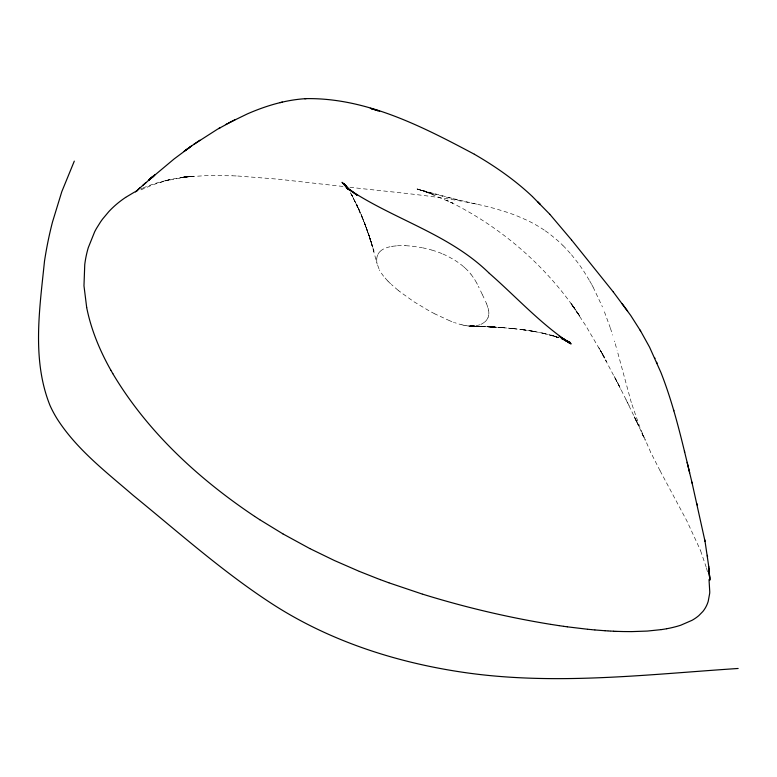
<?xml version="1.0" encoding="UTF-8"?>
<svg xmlns="http://www.w3.org/2000/svg" width="777" height="777" viewBox="0 0 777 777"><rect width="100%" height="100%" fill="white"/><g stroke="black" fill="none" stroke-linecap="round" stroke-linejoin="round"><path stroke-width="0.58" stroke-dasharray="3.88 2.91" d="M488.83 314.112L488.85 312.81A55.012 26.7 20.8 0 0 488.714 311.159L488.578 310.266M376.777 258.527L376.719 260.751A60.276 28.603 20.6 0 0 377.127 263.772L379.331 269.774M376.787 258.469L376.864 257.857A54.681 25.962 20.5 0 1 376.981 257.226L377.301 256.002A51.214 24.32 20.4 0 1 377.496 255.448L377.671 255.031M488.772 314.724L488.597 315.763M488.568 315.909L488.315 316.812A45.387 22.009 21 0 1 488.111 317.375M488.073 317.472L487.859 317.978M487.82 318.055L487.412 318.832M377.952 254.4L378.137 254.05A44.153 20.96 20.3 0 1 380.293 251.262L380.351 251.224M487.16 319.26L486.149 320.619A44.852 21.746 21 0 1 485.722 321.086L484.324 322.358M380.439 251.136L381.42 250.33A41.346 19.629 20.2 0 1 381.886 250L383.226 249.174A42.929 20.387 20.2 0 1 383.896 248.825L384.023 248.766A43.638 20.726 20.2 0 1 384.537 248.523L384.693 248.446A44.338 21.057 20.3 0 1 385.227 248.222L388.16 247.222A48.533 23.077 20.3 0 1 389.287 246.931L390.821 246.591M484.236 322.426L481.264 324.223A36.393 17.667 21.1 0 1 480.584 324.524L479.992 324.747M140.88 189.879L153.088 184.693L167.541 180.138A184.44 92.201 17.7 0 1 183.605 177.311L186.665 176.942L166.21 180.623L170.61 179.477L159.975 182.391M140.958 188.937L142.366 188.316M142.89 188.083L145.416 187.024A206.381 103.963 18.1 0 1 149.757 185.334L150.592 185.033A201.029 101.097 18 0 1 153.904 183.896L154.905 183.576A196.649 98.747 17.9 0 1 158.265 182.537L167.113 180.235M479.933 324.776L475.592 325.864A28.011 13.627 21.3 0 1 474.98 325.952L474.932 325.952M391.355 246.484L392.472 246.29M392.589 246.27L397.397 245.755M474.766 325.971L474.592 326A26.913 13.102 21.3 0 1 474.048 326.049M186.665 176.942L179.992 177.69L192.443 176.369M187.568 176.835L189.384 176.651M183.362 177.146L193.347 176.292L183.751 177.088M193.017 176.321L183.508 177.127L193.182 176.311M184.062 177.039L207.323 175.563L232.284 175.777M184.159 177.03L193.881 176.253M397.465 245.755L401.214 245.619A64.17 30.692 20.5 0 1 402.369 245.61L404.7 245.658M470.736 326.136L483.42 326.457M470.522 326.126L483.1 326.466M470.843 326.136L473.533 326.087A26.36 12.84 21.3 0 0 474.028 326.049M482.828 326.476L469.959 326.097L482.342 326.486M482.925 326.476L470.406 326.117M470.056 326.107L482.488 326.486M404.759 245.658L405.643 245.687M482.158 326.486L469.25 326.049L481.711 326.476L469.308 326.058L469.91 326.097M466.928 325.796L467.977 325.932A24.388 11.888 21.3 0 0 468.628 326L481.614 326.476M232.333 175.787L237.772 176.02M481.099 326.457L493.745 326.952M405.681 245.687L412.47 246.212M493.201 326.971L480.322 326.408L492.395 326.971M480.137 326.389L492.336 326.971M237.781 176.02L278.117 179.166L343.24 186.48M491.676 326.952L479.652 326.35L492.2 326.971M491.355 326.932L503.807 327.661M503.467 327.661L491.113 326.913L503.214 327.661M491.045 326.903L503.146 327.661L490.656 326.864M502.738 327.651L490.151 326.806M513.374 328.603L501.35 327.554M501.184 327.535L513.043 328.584M468.696 326L468.735 326.01A23.834 11.616 21.3 0 0 469.221 326.049M512.286 328.516L512.869 328.574M412.577 246.231L421.94 247.669M349.912 187.247C392.812 192.356 436.15 195.357 478.467 204.536A183.294 86.373 22 0 1 485.946 206.264L489.384 207.129A148.562 68.794 21.8 0 1 492.327 207.896L494.667 208.527A129.137 59.198 21.6 0 1 498.096 209.508L506.109 211.985A94.454 42.521 21.5 0 1 512.801 214.306L513.723 214.656A81.702 36.529 21.5 0 1 517.531 216.123L527.068 220.289A63.597 28.157 21.5 0 1 537.927 226.088L539.432 227.001A72.912 32.44 21.4 0 1 545.24 230.798M523.96 329.846L511.664 328.428L523.319 329.788M523.309 329.788L522.581 329.691L534.741 331.507L521.377 329.467L533.372 331.323M466.87 325.786L465.452 325.563M465.404 325.553L464.092 325.31M545.25 333.634L532.303 331.109L544.143 333.459M422.533 247.785L428.302 249.106A56.235 26.777 20.5 0 1 429.487 249.417L431.701 250.029M464.073 325.301L463.432 325.165M463.325 325.145L462.14 324.873M544.036 333.44L543.045 333.216L554.399 336.091M476.563 204.118L444.891 196.785M417.492 189.122L430.973 193.24L417.016 188.976L457.867 199.883M462.101 324.864L461.548 324.728M461.441 324.699L460.644 324.495M554.36 336.082L541.899 332.896L558.323 337.558M442.191 196.086L442.696 196.212L428.321 192.473M460.47 324.446L459.003 324.038M431.866 250.077L434.566 250.913A48.329 22.912 20.5 0 1 436.859 251.67L437.422 251.874A44.046 20.833 20.5 0 1 440.986 253.215L442.832 253.982M428.807 192.609L419.619 189.792L434.392 194.784L422.649 190.491L452.738 203.176L446.668 200.272C497.261 224.66 541.763 261.82 574.106 307.799M456.225 323.174L455.73 323.009M558.061 337.461L551.33 335.217L558.789 337.713M558.478 337.616L551.039 335.11L558.682 337.674M455.429 322.902L454.73 322.669M454.147 322.455L453.506 322.232M451.893 321.629L451.184 321.357M450.883 321.241L450.038 320.901M449.815 320.814L434.955 313.937M442.88 254.001L446.241 255.526A43.211 20.425 20.5 0 1 447.591 256.187L453.671 259.547A47.329 22.426 20.5 0 1 456.235 261.169L457.138 261.771A49.087 23.281 20.5 0 1 458.236 262.529L459.935 263.772A51.214 24.31 20.4 0 1 462.169 265.501L463.694 266.773M434.916 313.918L428.972 310.751M428.943 310.732L414.005 301.787L400.106 291.861M545.299 230.837L545.609 231.051A81.313 36.325 21.4 0 1 550.427 234.586L556.643 239.666A119.648 54.371 21 0 1 562.946 245.522M400.048 291.822L398.212 290.365M398.183 290.336L391.317 284.44M463.84 266.899L464.151 267.171A53.36 25.35 20.4 0 1 464.957 267.89M465.258 268.162L467.851 270.687A54.963 26.136 20.4 0 1 468.793 271.697L469.735 272.756A59.139 28.166 20.3 0 1 470.367 273.504L470.93 274.184M390.608 283.78L388.277 281.507M562.975 245.561L563.043 245.629A135.839 62.131 20.8 0 1 564.792 247.377L570.551 253.661M388.218 281.439L387.742 280.963M387.694 280.915L383.721 276.418M571.483 254.739L577.612 262.432A264.51 126.233 18.9 0 1 584.246 271.979L589.529 280.633M470.93 274.203L474.261 278.856M383.605 276.282L380.934 272.552A59.712 28.341 20.6 0 1 380.468 271.814L379.38 269.872M570.959 303.457L574.766 308.76M571.309 303.933L574.941 309.013M575.106 309.246L571.59 304.312L578.836 314.811M571.853 304.681L575.631 310.013M572.134 305.07L585.654 325.495L602.913 354.885L600.232 350.165M572.795 305.992L576.932 311.956M573.271 306.653L578.088 313.675L575.213 309.401M578.933 314.957L579.778 316.249M577.126 312.16L580.672 317.618M577.379 312.519L580.914 317.997M474.698 279.545L476.699 283.003M350.262 192.589L352.641 196.542L350.932 193.706M589.675 280.885L591.404 283.964M598.844 347.727L602.738 354.555M352.554 196.377L351.67 194.755L359.761 211.179L352.02 195.425L363.762 221.066L360.887 213.811L367.385 230.837L361.014 214.073M600.291 350.252L604.05 357.051M591.686 284.469L593.074 287.053M604.098 357.148L601.553 352.467L620.075 387.762M476.719 283.061L477.418 284.363M614.209 376.359L617.851 383.178M593.094 287.082L602.428 306.905M660.071 470.736L650.805 452.525M660.091 470.784L686.839 520.872L700.048 549.397M602.641 354.37L606.303 361.354M602.865 354.768L606.516 361.752M615.151 378.117L618.715 384.965M629.108 405.711L616.773 381.157M626 399.621L636.917 422.096L633.818 415.734M478.457 286.422L478.71 286.946M617.54 382.585L620.92 389.5M478.71 286.946L479.098 287.743M650.786 452.486L640.19 428.176L631.332 402.651M482.235 294.386L479.797 289.209M482.294 294.493L484.013 298.067M634.673 417.502L638.675 426.049M643.978 437.47L636.101 420.386M635.741 419.658L638.694 426.107M641.938 433.139L644.56 438.84M642.055 433.381L645.221 440.355M360.363 212.675L356.75 204.584L363.723 220.94M485.567 301.408L485.8 301.923M485.819 301.971L486.033 302.457M486.208 302.865L486.596 303.807M700.058 549.436L700.572 550.699M486.606 303.826L488.111 308.207M700.601 550.786L706.516 568.104M604.419 311.791L610.217 327.641M364.238 222.339L367.667 231.731M367.686 231.808L364.666 223.368L370.678 240.52L367.744 231.973M364.85 223.776L370.979 241.744M610.392 328.147L612.645 335.12M370.988 241.793L368.376 233.634L371.047 242.006M371.085 242.142L368.434 233.79L371.105 242.191M371.202 242.502L373.892 251.097L368.589 234.149L373.912 251.224M371.27 242.715L377.224 264.199M371.299 242.803L373.941 251.369M631.322 402.612L617.123 350.359M614.685 341.802L614.442 341.006M615.238 343.716L617.103 350.291M706.526 568.142L707.837 573.377M488.121 308.255L488.568 310.237"/><path stroke-width="1.17" d="M74.301 161.121L61.781 191.715L52.477 222.086A2086.818 785.615 37.8 0 0 44.483 261.286C39.637 308.78 31.702 359.722 49.971 405.39A187.383 107.595 16.8 0 0 57.216 418.968C76.836 449.582 106.148 471.979 133.304 495.464C178.341 532.158 221.872 571.027 270.6 602.874C329.555 641.443 398.125 663.247 467.55 672.95C557.42 685.401 648.232 674.387 738.15 668.473M135.509 191.88L145.823 182.712M142.647 185.567L152.923 176.612M137.636 189.938L140.2 187.636M150.719 178.535L174.126 158.945L190.821 146.484M155.031 174.708L150.379 178.807M154.438 175.233L148.786 180.128L152.982 176.564M149.786 179.293L153.972 175.651M148.426 180.429L152.768 176.758M190.851 146.455L199.893 140.229M185.14 150.592L191.589 145.921M184.062 151.36L190.142 146.989M193.745 144.435L217.327 129.312L235.13 119.639M126.107 197.105L133.79 192.511A224.291 113.578 18.4 0 1 136.616 191.025L137.655 190.511M225.757 124.553L227.175 123.757M218.696 128.496L220.163 127.69M228.312 123.154L247.348 113.908C265.977 105.769 285.81 99.815 306.187 98.63C366.482 97.708 422.416 126.602 474.358 154.234M280.031 102.642L282.459 102.137M666.676 628.729L664.723 629.079A185.441 102.875 25.7 0 1 661.344 629.603L661.344 629.603M666.705 628.729L667.181 628.642A167.036 93.075 26.1 0 0 672.756 627.457L675.825 626.68A145.328 81.332 26.6 0 0 680.885 625.164L691.977 620.337A109.839 61.733 27.5 0 0 694.784 618.628L694.861 618.579A104.924 58.984 27.6 0 0 696.445 617.482L696.726 617.268A100.466 56.488 27.7 0 0 698.882 615.549L702.835 611.518A89.879 50.515 28 0 0 704.351 609.479L705.108 608.304A89.811 50.476 28 0 0 705.788 607.138L705.817 607.07A95.367 53.642 27.8 0 0 708.206 601.33L709.654 593.56A121.591 68.755 27.2 0 0 709.76 591.987L709.022 579.574M661.208 629.623L647.27 631.07L631.643 631.614M304.807 98.766L306.187 98.63M631.283 631.614L623.717 631.555M623.407 631.555L617.016 631.371M616.685 631.351L615.229 631.293M614.869 631.283L613.548 631.225M613.461 631.215L610.431 631.07M609.877 631.031L608.274 630.943M607.779 630.914L605.069 630.739M605.021 630.739L595.056 629.962M594.793 629.943L591.316 629.623M590.675 629.564L587.684 629.263M587.412 629.234L567.356 626.835M567.181 626.806L563.578 626.311M563.374 626.272L559.139 625.66M559.022 625.64L550.728 624.358M550.514 624.329C507.187 617.268 464.355 607.099 422.426 594.104M421.989 593.968L389.122 582.886M370.328 108.275L377.739 110.645L376.903 110.373M379.642 111.257L371.435 108.625L373.407 109.266M562.13 338.84L562.733 339.044M388.83 582.789L380.672 579.778M380.351 579.661L377.496 578.574M377.34 578.515L359.362 571.396M359.11 571.289L334.256 560.45L309.77 548.543M562.053 338.908L570.425 342.628M569.92 342.404L561.324 337.733M309.751 548.533L282.954 533.906M474.397 154.264C495.114 166.278 514.947 180.041 532.381 196.523M282.867 533.848L259.8 519.735M561.247 337.684L571.153 343.939L560.44 337.169L570.182 343.347M559.158 336.334L569.803 343.113L561.062 337.558M568.774 342.453C539.568 322.785 515.753 296.425 489.355 273.358M259.741 519.696L254.72 516.423M254.574 516.326C198.64 478.885 147.494 431.934 112.85 373.698M356.643 194.823L357.051 195.114L349.184 189.569C394.599 219.745 449.718 234.333 489.335 273.349M356.507 194.726L348.688 188.665L342.035 182.313L348.446 189.083L344.104 183.858L348.203 189.374M532.546 196.688L549.737 214.19M540.365 204.361L537.48 201.486M348.446 189.083L343.317 183.663L349.621 190.336M549.883 214.345L571.483 239.86M571.532 239.918L613.228 291.88M613.315 291.987L630.671 315.404L640.646 331.041M348.145 189.297L344.59 184.499L348.009 189.122M344.687 184.625L348.057 189.19M344.901 184.907L348.261 189.462M622.076 303.593L627.631 311.159M112.83 373.65L110.868 370.24M640.151 330.176L649.553 347.144L660.906 372.455C675.019 408.275 683.07 446.066 692.2 483.352M110.829 370.173C99.903 350.786 91.074 329.623 86.703 307.614M654.632 357.75L654.962 358.44M656.672 362.276L657.07 363.238M673.572 409.858L673.844 410.81M684.42 451.116L684.683 452.214M687.14 462.354L689.655 472.785M691.909 482.158L705.05 541.394L708.857 567.268L709.78 579.71L709.012 568.832L709.673 578.107M697.037 503.817L697.338 505.079M86.694 307.566L83.974 285.781L84.751 264.598A383.246 196.795 21.7 0 1 88.296 247.63L94.658 231.799A333.789 171.61 20.6 0 1 96.503 228.38L100.573 221.882A309.528 158.945 20.1 0 1 102.671 218.959L108.799 211.645A263.957 134.79 19.2 0 1 125.689 197.348M704.739 539.792L705.05 541.394M707.371 555.322L707.556 556.827M708.779 566.627L708.857 567.268M709.061 569.415L709.809 580.312"/></g></svg>
